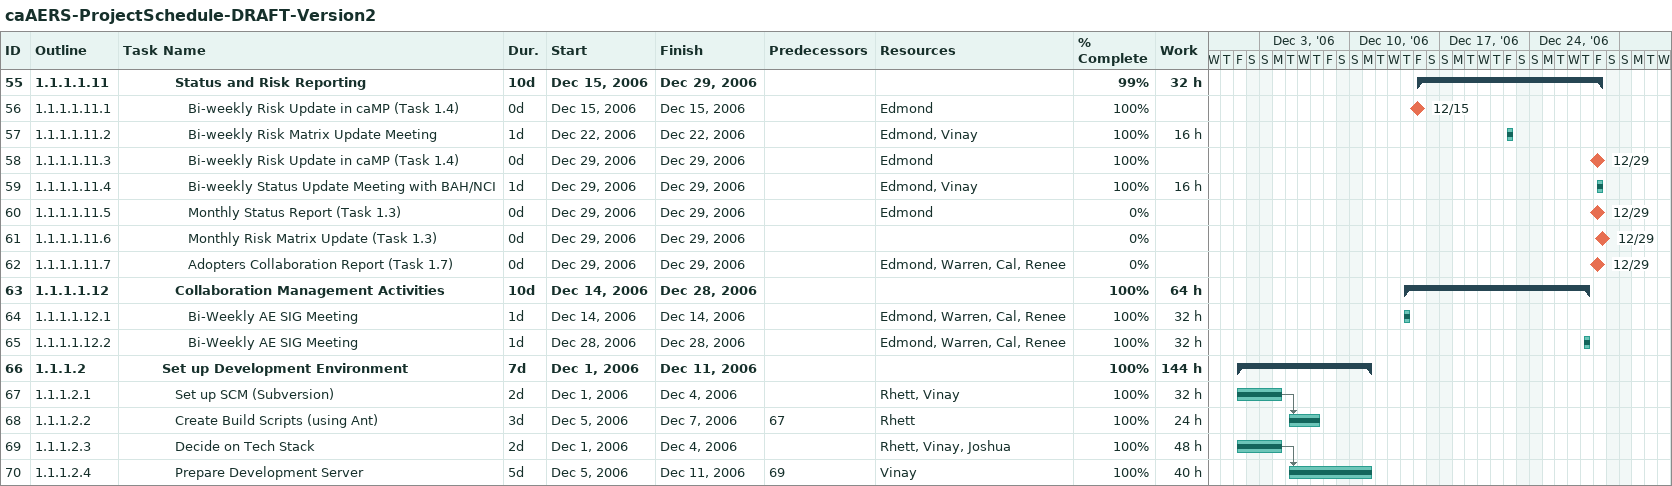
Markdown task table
caAERS-ProjectSchedule-DRAFT-Version2

| ID | WBS | Task | Duration | Start | Finish | Predecessors | Resources | % complete | Work (h) |
|---|---|---|---|---|---|---|---|---|---|
| 55 | 1.1.1.1.11 | **Status and Risk Reporting** | 10d | 2006-12-15 | 2006-12-29 |  |  | 99 | 32 |
| 56 | 1.1.1.1.11.1 | Bi-weekly Risk Update in caMP (Task 1.4) | 0d | 2006-12-15 | 2006-12-15 |  | Edmond | 100 |  |
| 57 | 1.1.1.1.11.2 | Bi-weekly Risk Matrix Update Meeting | 1d | 2006-12-22 | 2006-12-22 |  | Edmond, Vinay | 100 | 16 |
| 58 | 1.1.1.1.11.3 | Bi-weekly Risk Update in caMP (Task 1.4) | 0d | 2006-12-29 | 2006-12-29 |  | Edmond | 100 |  |
| 59 | 1.1.1.1.11.4 | Bi-weekly Status Update Meeting with BAH/NCI | 1d | 2006-12-29 | 2006-12-29 |  | Edmond, Vinay | 100 | 16 |
| 60 | 1.1.1.1.11.5 | Monthly Status Report (Task 1.3) | 0d | 2006-12-29 | 2006-12-29 |  | Edmond | 0 |  |
| 61 | 1.1.1.1.11.6 | Monthly Risk Matrix Update (Task 1.3) | 0d | 2006-12-29 | 2006-12-29 |  |  | 0 |  |
| 62 | 1.1.1.1.11.7 | Adopters Collaboration Report (Task 1.7) | 0d | 2006-12-29 | 2006-12-29 |  | Edmond, Warren, Cal, Renee | 0 |  |
| 63 | 1.1.1.1.12 | **Collaboration Management Activities** | 10d | 2006-12-14 | 2006-12-28 |  |  | 100 | 64 |
| 64 | 1.1.1.1.12.1 | Bi-Weekly AE SIG Meeting | 1d | 2006-12-14 | 2006-12-14 |  | Edmond, Warren, Cal, Renee | 100 | 32 |
| 65 | 1.1.1.1.12.2 | Bi-Weekly AE SIG Meeting | 1d | 2006-12-28 | 2006-12-28 |  | Edmond, Warren, Cal, Renee | 100 | 32 |
| 66 | 1.1.1.2 | **Set up Development Environment** | 7d | 2006-12-01 | 2006-12-11 |  |  | 100 | 144 |
| 67 | 1.1.1.2.1 | Set up SCM (Subversion) | 2d | 2006-12-01 | 2006-12-04 |  | Rhett, Vinay | 100 | 32 |
| 68 | 1.1.1.2.2 | Create Build Scripts (using Ant) | 3d | 2006-12-05 | 2006-12-07 | 67 | Rhett | 100 | 24 |
| 69 | 1.1.1.2.3 | Decide on Tech Stack | 2d | 2006-12-01 | 2006-12-04 |  | Rhett, Vinay, Joshua | 100 | 48 |
| 70 | 1.1.1.2.4 | Prepare Development Server | 5d | 2006-12-05 | 2006-12-11 | 69 | Vinay | 100 | 40 |
